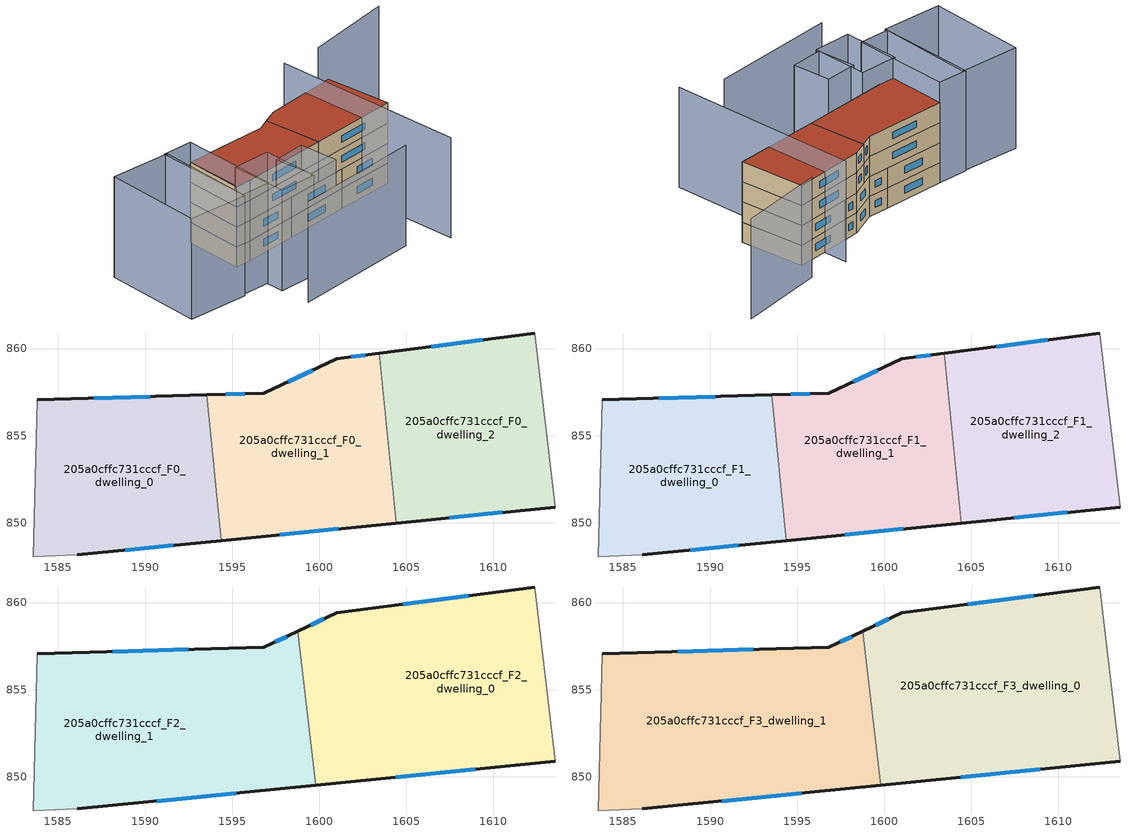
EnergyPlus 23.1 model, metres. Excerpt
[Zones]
205a0cffc731cccf_F0_dwelling_0
 floor ground (EU_floor_Construction): 1593.55,857.33 1594.39,848.97 1586.1,848.14 1583.56,848.03 1583.8,857.05 z0
 wall outside (EU_wall_Construction): 1586.1,848.14 1594.39,848.97 / 1593.55,857.33 1583.8,857.05 z0:3
 wall to 205a0cffc731cccf_F0_dwelling_1 (EU_wall_Construction): 1594.39,848.97 1593.55,857.33 z0:3
 wall adiabatic (EU_wall_Construction): 1583.8,857.05 1583.56,848.03 1586.1,848.14 z0:3
 window (EU_Window_Construction): 1588.87,848.42 1591.63,848.69 / 1590.3,857.24 1587.05,857.15 z1:2
205a0cffc731cccf_F0_dwelling_1
 floor ground (EU_floor_Construction): 1603.46,859.73 1604.44,849.98 1594.39,848.97 1593.55,857.33 1596.83,857.43 1601.02,859.41 z0
 wall outside (EU_wall_Construction): 1603.46,859.73 1601.02,859.41 1596.83,857.43 1593.55,857.33 / 1594.39,848.97 1604.44,849.98 z0:3
 wall to 205a0cffc731cccf_F0_dwelling_2 (EU_wall_Construction): 1604.44,849.98 1603.46,859.73 z0:3
 window (EU_Window_Construction): 1602.65,859.62 1601.84,859.52 / 1597.74,849.31 1601.09,849.64 / 1595.74,857.4 1594.65,857.37 / 1599.63,858.75 1598.23,858.09 z1:2
205a0cffc731cccf_F0_dwelling_2
 floor ground (EU_floor_Construction): 1612.39,860.89 1613.55,850.89 1604.44,849.98 1603.46,859.73 z0
 wall outside (EU_wall_Construction): 1604.44,849.98 1613.55,850.89 / 1612.39,860.89 1603.46,859.73 z0:3
 wall adiabatic (EU_wall_Construction): 1613.55,850.89 1612.39,860.89 z0:3
 window (EU_Window_Construction): 1607.48,850.28 1610.52,850.59 / 1609.42,860.5 1606.44,860.12 z1:2
205a0cffc731cccf_F1_dwelling_0
 floor to 205a0cffc731cccf_F0_dwelling_0 (EU_floor_Construction): 1593.55,857.33 1594.39,848.97 1586.1,848.14 1583.56,848.03 1583.8,857.05 z3
 wall outside (EU_wall_Construction): 1586.1,848.14 1594.39,848.97 / 1593.55,857.33 1583.8,857.05 z3:6
 wall to 205a0cffc731cccf_F1_dwelling_1 (EU_wall_Construction): 1594.39,848.97 1593.55,857.33 z3:6
 wall adiabatic (EU_wall_Construction): 1583.8,857.05 1583.56,848.03 1586.1,848.14 z3:6
 window (EU_Window_Construction): 1588.87,848.42 1591.63,848.69 / 1590.3,857.24 1587.05,857.15 z4:5
205a0cffc731cccf_F1_dwelling_1
 floor to 205a0cffc731cccf_F0_dwelling_1 (EU_floor_Construction): 1603.46,859.73 1604.44,849.98 1594.39,848.97 1593.55,857.33 1596.83,857.43 1601.02,859.41 z3
 wall outside (EU_wall_Construction): 1603.46,859.73 1601.02,859.41 1596.83,857.43 1593.55,857.33 / 1594.39,848.97 1604.44,849.98 z3:6
 wall to 205a0cffc731cccf_F1_dwelling_2 (EU_wall_Construction): 1604.44,849.98 1603.46,859.73 z3:6
 window (EU_Window_Construction): 1602.65,859.62 1601.84,859.52 / 1597.74,849.31 1601.09,849.64 / 1595.74,857.4 1594.65,857.37 / 1599.63,858.75 1598.23,858.09 z4:5
205a0cffc731cccf_F1_dwelling_2
 floor to 205a0cffc731cccf_F0_dwelling_2 (EU_floor_Construction): 1612.39,860.89 1613.55,850.89 1604.44,849.98 1603.46,859.73 z3
 wall outside (EU_wall_Construction): 1604.44,849.98 1613.55,850.89 / 1612.39,860.89 1603.46,859.73 z3:6
 wall adiabatic (EU_wall_Construction): 1613.55,850.89 1612.39,860.89 z3:6
 window (EU_Window_Construction): 1607.48,850.28 1610.52,850.59 / 1609.42,860.5 1606.44,860.12 z4:5
205a0cffc731cccf_F2_dwelling_0
 floor to 205a0cffc731cccf_F1_dwelling_2 (EU_floor_Construction): 1612.39,860.89 1613.55,850.89 1604.44,849.98 1603.46,859.73 z6
 floor to 205a0cffc731cccf_F1_dwelling_1 (EU_floor_Construction): 1603.46,859.73 1604.44,849.98 1599.81,849.51 1598.78,858.35 1601.02,859.41 z6
 wall outside (EU_wall_Construction): 1612.39,860.89 1601.02,859.41 1598.78,858.35 / 1599.81,849.51 1613.55,850.89 z6:9
 wall adiabatic (EU_wall_Construction): 1613.55,850.89 1612.39,860.89 z6:9
 wall to 205a0cffc731cccf_F2_dwelling_1 (EU_wall_Construction): 1598.78,858.35 1599.81,849.51 z6:9
 window (EU_Window_Construction): 1608.6,860.4 1604.81,859.9 / 1604.39,849.97 1608.97,850.43 / 1600.28,859.06 1599.53,858.7 z7:8
205a0cffc731cccf_F2_dwelling_1
 floor to 205a0cffc731cccf_F1_dwelling_0 (EU_floor_Construction): 1593.55,857.33 1594.39,848.97 1586.1,848.14 1583.56,848.03 1583.8,857.05 z6
 floor to 205a0cffc731cccf_F1_dwelling_1 (EU_floor_Construction): 1598.78,858.35 1599.81,849.51 1594.39,848.97 1593.55,857.33 1596.83,857.43 z6
 wall outside (EU_wall_Construction): 1598.78,858.35 1596.83,857.43 1583.8,857.05 / 1586.1,848.14 1599.81,849.51 z6:9
 wall adiabatic (EU_wall_Construction): 1583.8,857.05 1583.56,848.03 1586.1,848.14 z6:9
 window (EU_Window_Construction): 1592.49,857.3 1588.15,857.18 / 1598.13,858.05 1597.48,857.74 / 1590.67,848.6 1595.24,849.06 z7:8
205a0cffc731cccf_F3_dwelling_0
 floor to 205a0cffc731cccf_F2_dwelling_0 (EU_floor_Construction): 1612.39,860.89 1613.55,850.89 1599.81,849.51 1598.78,858.35 1601.02,859.41 z9
 wall outside (EU_wall_Construction): 1612.39,860.89 1601.02,859.41 1598.78,858.35 / 1599.81,849.51 1613.55,850.89 z9:12
 wall adiabatic (EU_wall_Construction): 1613.55,850.89 1612.39,860.89 z9:12
 wall to 205a0cffc731cccf_F3_dwelling_1 (EU_wall_Construction): 1598.78,858.35 1599.81,849.51 z9:12
 window (EU_Window_Construction): 1608.6,860.4 1604.81,859.9 / 1604.39,849.97 1608.97,850.43 / 1600.28,859.06 1599.53,858.7 z10:11
 roof outside (EU_roof_Construction): 1613.55,850.89 1612.39,860.89 1601.02,859.41 1598.78,858.35 1599.81,849.51 z12
205a0cffc731cccf_F3_dwelling_1
 floor to 205a0cffc731cccf_F2_dwelling_1 (EU_floor_Construction): 1598.78,858.35 1599.81,849.51 1586.1,848.14 1583.56,848.03 1583.8,857.05 1596.83,857.43 z9
 wall outside (EU_wall_Construction): 1598.78,858.35 1596.83,857.43 1583.8,857.05 / 1586.1,848.14 1599.81,849.51 z9:12
 wall adiabatic (EU_wall_Construction): 1583.8,857.05 1583.56,848.03 1586.1,848.14 z9:12
 window (EU_Window_Construction): 1592.49,857.3 1588.15,857.18 / 1598.13,858.05 1597.48,857.74 / 1590.67,848.6 1595.24,849.06 z10:11
 roof outside (EU_roof_Construction): 1599.81,849.51 1598.78,858.35 1596.83,857.43 1583.8,857.05 1583.56,848.03 1586.1,848.14 z12
shading: 1583.87,834.76 1603.65,836.99 / 1609.41,834.47 1607.4,864.02 / 1627.05,866.74 1613.53,864.04 / 1593.73,846.46 1594.37,840.55 / 1594.37,840.55 1589.41,840.01 / 1589.41,840.01 1588.77,845.92 / 1588.77,845.92 1593.73,846.46 / 1589.25,848.2 1589.42,839.5 / 1589.42,839.5 1583.57,839.39 / 1583.57,839.39 1583.4,848.09 / 1583.4,848.09 1589.25,848.2 / 1579.06,842.09 1579.14,857.08 / 1579.14,857.08 1583.8,857.05 / 1583.8,857.05 1583.72,842.07 / 1583.72,842.07 1579.06,842.09 / 1570.12,857.17 1579.49,856.9 / 1579.49,856.9 1579.05,841.71 / 1579.05,841.71 1569.67,841.98 / 1569.67,841.98 1570.12,857.17 z0:15
[Building]
EU S2 Campaign: North Axis=0; Terrain=City; Solar Distribution=FullExterior
[Site:Location]
Bologna: Latitude=44.5; Longitude=11.25; Time Zone=1; Elevation=37
[SizingPeriod:WeatherFileDays]
AnnualSizingPeriod: Begin Month=1; Begin Day of Month=1; End Month=12; End Day of Month=31; Day of Week for Start Day=Monday; Use Weather File Daylight Saving Period=No; Use Weather File Rain and Snow Indicators=No
[MATERIAL]
EU_InternalMass_Material: Roughness=MediumRough; Thickness=0.1; Conductivity=1; Density=1800; Specific Heat=900; Thermal Absorptance=0.9; Solar Absorptance=0.7; Visible Absorptance=0.7
[MATERIAL:NOMASS] Roughness=MediumRough; Thermal Absorptance=0.9; Solar Absorptance=0.7; Visible Absorptance=0.7
Name | Thermal Resistance
EU_wall_NoMass | 0.937881
EU_roof_NoMass | 0.548572
EU_floor_NoMass | 0.71348
[WINDOWMATERIAL:SIMPLEGLAZINGSYSTEM]
EU_Window_SimpleGlazing: UFactor=4.25633; Solar Heat Gain Coefficient=0.85; Visible Transmittance=0.85
[CONSTRUCTION]
EU_wall_Construction: EU_wall_NoMass
EU_roof_Construction: EU_roof_NoMass
EU_floor_Construction: EU_floor_NoMass
EU_Window_Construction: EU_Window_SimpleGlazing
EU_InternalMass_Construction: EU_InternalMass_Material
[ZONE] Type=1; Multiplier=1; Ceiling Height=autocalculate; Floor Area=autocalculate; Part of Total Floor Area=Yes
Name | Volume
205a0cffc731cccf_F0_dwelling_0; 205a0cffc731cccf_F1_dwelling_0; 205a0cffc731cccf_F0_dwelling_1; 205a0cffc731cccf_F1_dwelling_1 | 270.625
205a0cffc731cccf_F2_dwelling_0; 205a0cffc731cccf_F3_dwelling_0 | 405.942
205a0cffc731cccf_F2_dwelling_1; 205a0cffc731cccf_F3_dwelling_1 | 405.932
205a0cffc731cccf_F0_dwelling_2; 205a0cffc731cccf_F1_dwelling_2 | 270.616
[INTERNALMASS] Construction=EU_InternalMass_Construction
Name | Zone or ZoneList | Surface Area
205a0cffc731cccf_F0_dwelling_0_EU_InternalMass | 205a0cffc731cccf_F0_dwelling_0 | 90.2086
205a0cffc731cccf_F0_dwelling_1_EU_InternalMass | 205a0cffc731cccf_F0_dwelling_1 | 90.2078
205a0cffc731cccf_F0_dwelling_2_EU_InternalMass | 205a0cffc731cccf_F0_dwelling_2 | 90.2057
205a0cffc731cccf_F1_dwelling_0_EU_InternalMass | 205a0cffc731cccf_F1_dwelling_0 | 90.2086
205a0cffc731cccf_F1_dwelling_1_EU_InternalMass | 205a0cffc731cccf_F1_dwelling_1 | 90.2078
205a0cffc731cccf_F1_dwelling_2_EU_InternalMass | 205a0cffc731cccf_F1_dwelling_2 | 90.2057
205a0cffc731cccf_F2_dwelling_0_EU_InternalMass | 205a0cffc731cccf_F2_dwelling_0 | 135.314
205a0cffc731cccf_F2_dwelling_1_EU_InternalMass | 205a0cffc731cccf_F2_dwelling_1 | 135.31
205a0cffc731cccf_F3_dwelling_0_EU_InternalMass | 205a0cffc731cccf_F3_dwelling_0 | 135.314
205a0cffc731cccf_F3_dwelling_1_EU_InternalMass | 205a0cffc731cccf_F3_dwelling_1 | 135.31
[OTHEREQUIPMENT] Fuel Type=Electricity; Design Level Calculation Method=Watts/Area; Power per Zone Floor Area=1; Fraction Latent=0; Fraction Radiant=0; Fraction Lost=0; Carbon Dioxide Generation Rate=0; EndUse Subcategory=EU_Step8_InternalGains
Name | Zone or ZoneList or Space or SpaceList | Schedule
EU_Step8_InternalGain_205a0cffc731cccf_F0_dwelling_0_f000 | 205a0cffc731cccf_F0_dwelling_0 | EU_Step8_GainSchedule_205a0cffc731cccf_F0_dwelling_0_f000
EU_Step8_InternalGain_205a0cffc731cccf_F0_dwelling_1_f000 | 205a0cffc731cccf_F0_dwelling_1 | EU_Step8_GainSchedule_205a0cffc731cccf_F0_dwelling_1_f000
EU_Step8_InternalGain_205a0cffc731cccf_F0_dwelling_2_f000 | 205a0cffc731cccf_F0_dwelling_2 | EU_Step8_GainSchedule_205a0cffc731cccf_F0_dwelling_2_f000
EU_Step8_InternalGain_205a0cffc731cccf_F1_dwelling_0_f000 | 205a0cffc731cccf_F1_dwelling_0 | EU_Step8_GainSchedule_205a0cffc731cccf_F1_dwelling_0_f000
EU_Step8_InternalGain_205a0cffc731cccf_F1_dwelling_1_f000 | 205a0cffc731cccf_F1_dwelling_1 | EU_Step8_GainSchedule_205a0cffc731cccf_F1_dwelling_1_f000
EU_Step8_InternalGain_205a0cffc731cccf_F1_dwelling_2_f000 | 205a0cffc731cccf_F1_dwelling_2 | EU_Step8_GainSchedule_205a0cffc731cccf_F1_dwelling_2_f000
EU_Step8_InternalGain_205a0cffc731cccf_F2_dwelling_0_f000 | 205a0cffc731cccf_F2_dwelling_0 | EU_Step8_GainSchedule_205a0cffc731cccf_F2_dwelling_0_f000
EU_Step8_InternalGain_205a0cffc731cccf_F2_dwelling_1_f000 | 205a0cffc731cccf_F2_dwelling_1 | EU_Step8_GainSchedule_205a0cffc731cccf_F2_dwelling_1_f000
EU_Step8_InternalGain_205a0cffc731cccf_F3_dwelling_0_f000 | 205a0cffc731cccf_F3_dwelling_0 | EU_Step8_GainSchedule_205a0cffc731cccf_F3_dwelling_0_f000
EU_Step8_InternalGain_205a0cffc731cccf_F3_dwelling_1_f000 | 205a0cffc731cccf_F3_dwelling_1 | EU_Step8_GainSchedule_205a0cffc731cccf_F3_dwelling_1_f000
[ZONEVENTILATION:DESIGNFLOWRATE] Schedule=EU_AlwaysOn; Design Flow Rate Calculation Method=AirChanges/Hour; Air Changes per Hour=0.687892; Ventilation Type=Natural; Fan Pressure Rise=0; Fan Total Efficiency=1; Constant Term Coefficient=1; Temperature Term Coefficient=0; Velocity Term Coefficient=0; Velocity Squared Term Coefficient=0; Minimum Indoor Temperature=-100; Maximum Indoor Temperature=100; Delta Temperature=-100; Minimum Outdoor Temperature=-100; Maximum Outdoor Temperature=100; Maximum Wind Speed=40
Name | Zone or ZoneList or Space or SpaceList
EU_ConstantAir_205a0cffc731cccf_F0_dwelling_0 | 205a0cffc731cccf_F0_dwelling_0
EU_ConstantAir_205a0cffc731cccf_F0_dwelling_1 | 205a0cffc731cccf_F0_dwelling_1
EU_ConstantAir_205a0cffc731cccf_F0_dwelling_2 | 205a0cffc731cccf_F0_dwelling_2
EU_ConstantAir_205a0cffc731cccf_F1_dwelling_0 | 205a0cffc731cccf_F1_dwelling_0
EU_ConstantAir_205a0cffc731cccf_F1_dwelling_1 | 205a0cffc731cccf_F1_dwelling_1
EU_ConstantAir_205a0cffc731cccf_F1_dwelling_2 | 205a0cffc731cccf_F1_dwelling_2
EU_ConstantAir_205a0cffc731cccf_F2_dwelling_0 | 205a0cffc731cccf_F2_dwelling_0
EU_ConstantAir_205a0cffc731cccf_F2_dwelling_1 | 205a0cffc731cccf_F2_dwelling_1
EU_ConstantAir_205a0cffc731cccf_F3_dwelling_0 | 205a0cffc731cccf_F3_dwelling_0
EU_ConstantAir_205a0cffc731cccf_F3_dwelling_1 | 205a0cffc731cccf_F3_dwelling_1
[HVACTEMPLATE:THERMOSTAT] Constant Heating Setpoint=20; Constant Cooling Setpoint=50
EU_HeatOnly_205a0cffc731cccf_F0_dwelling_0; EU_HeatOnly_205a0cffc731cccf_F0_dwelling_1; EU_HeatOnly_205a0cffc731cccf_F0_dwelling_2; EU_HeatOnly_205a0cffc731cccf_F1_dwelling_0; EU_HeatOnly_205a0cffc731cccf_F1_dwelling_1; EU_HeatOnly_205a0cffc731cccf_F1_dwelling_2; EU_HeatOnly_205a0cffc731cccf_F2_dwelling_0; EU_HeatOnly_205a0cffc731cccf_F2_dwelling_1; EU_HeatOnly_205a0cffc731cccf_F3_dwelling_0; EU_HeatOnly_205a0cffc731cccf_F3_dwelling_1
[HVACTEMPLATE:ZONE:IDEALLOADSAIRSYSTEM] System Availability Schedule=EU_AlwaysOn; Maximum Heating Supply Air Temperature=50; Minimum Cooling Supply Air Temperature=13; Maximum Heating Supply Air Humidity Ratio=0.0156; Minimum Cooling Supply Air Humidity Ratio=0.0077; Heating Limit=NoLimit; Cooling Limit=NoLimit; Heating Availability Schedule=EU_AlwaysOn; Cooling Availability Schedule=EU_CoolingOff; Dehumidification Control Type=ConstantSensibleHeatRatio; Cooling Sensible Heat Ratio=0.7; Dehumidification Setpoint=60; Humidification Control Type=None; Humidification Setpoint=30; Outdoor Air Method=None; Outdoor Air Flow Rate per Person=0.00944; Outdoor Air Flow Rate per Zone Floor Area=0; Outdoor Air Flow Rate per Zone=0; Demand Controlled Ventilation Type=None; Outdoor Air Economizer Type=NoEconomizer; Heat Recovery Type=None; Sensible Heat Recovery Effectiveness=0.7; Latent Heat Recovery Effectiveness=0.65
Name | Template Thermostat
205a0cffc731cccf_F0_dwelling_0 | EU_HeatOnly_205a0cffc731cccf_F0_dwelling_0
205a0cffc731cccf_F0_dwelling_1 | EU_HeatOnly_205a0cffc731cccf_F0_dwelling_1
205a0cffc731cccf_F0_dwelling_2 | EU_HeatOnly_205a0cffc731cccf_F0_dwelling_2
205a0cffc731cccf_F1_dwelling_0 | EU_HeatOnly_205a0cffc731cccf_F1_dwelling_0
205a0cffc731cccf_F1_dwelling_1 | EU_HeatOnly_205a0cffc731cccf_F1_dwelling_1
205a0cffc731cccf_F1_dwelling_2 | EU_HeatOnly_205a0cffc731cccf_F1_dwelling_2
205a0cffc731cccf_F2_dwelling_0 | EU_HeatOnly_205a0cffc731cccf_F2_dwelling_0
205a0cffc731cccf_F2_dwelling_1 | EU_HeatOnly_205a0cffc731cccf_F2_dwelling_1
205a0cffc731cccf_F3_dwelling_0 | EU_HeatOnly_205a0cffc731cccf_F3_dwelling_0
205a0cffc731cccf_F3_dwelling_1 | EU_HeatOnly_205a0cffc731cccf_F3_dwelling_1
[SIZING:ZONE] Zone Cooling Design Supply Air Temperature Input Method=SupplyAirTemperature; Zone Cooling Design Supply Air Temperature=13; Zone Heating Design Supply Air Temperature Input Method=SupplyAirTemperature; Zone Heating Design Supply Air Temperature=50; Zone Cooling Design Supply Air Humidity Ratio=0.008; Zone Heating Design Supply Air Humidity Ratio=0.008; Cooling Design Air Flow Method=DesignDay; Cooling Design Air Flow Rate=0; Cooling Minimum Air Flow per Zone Floor Area=0.000762; Cooling Minimum Air Flow=0; Cooling Minimum Air Flow Fraction=0.2; Heating Design Air Flow Method=DesignDay; Heating Design Air Flow Rate=0; Heating Maximum Air Flow per Zone Floor Area=0.002032; Heating Maximum Air Flow=0.141576; Heating Maximum Air Flow Fraction=0.3; Account for Dedicated Outdoor Air System=No; Dedicated Outdoor Air System Control Strategy=NeutralSupplyAir; Dedicated Outdoor Air Low Setpoint Temperature for Design=autosize; Dedicated Outdoor Air High Setpoint Temperature for Design=autosize; Zone Load Sizing Method=Sensible Load Only No Latent Load; Zone Latent Cooling Design Supply Air Humidity Ratio Input Method=HumidityRatioDifference; Zone Cooling Design Supply Air Humidity Ratio Difference=0.005; Zone Latent Heating Design Supply Air Humidity Ratio Input Method=HumidityRatioDifference; Zone Humidification Design Supply Air Humidity Ratio Difference=0.005
205a0cffc731cccf_F0_dwelling_0; 205a0cffc731cccf_F0_dwelling_1; 205a0cffc731cccf_F0_dwelling_2; 205a0cffc731cccf_F1_dwelling_0; 205a0cffc731cccf_F1_dwelling_1; 205a0cffc731cccf_F1_dwelling_2; 205a0cffc731cccf_F2_dwelling_0; 205a0cffc731cccf_F2_dwelling_1; 205a0cffc731cccf_F3_dwelling_0; 205a0cffc731cccf_F3_dwelling_1
[SCHEDULE:CONSTANT]
Name | Hourly Value
EU_AlwaysOn | 1
EU_CoolingOff | 0
[SCHEDULE:FILE] Column Number=1; Rows to Skip at Top=0; Number of Hours of Data=8760; Column Separator=Comma; Interpolate to Timestep=No; Minutes per Item=60; Adjust Schedule for Daylight Savings=Yes
Name | File
EU_Step8_GainSchedule_205a0cffc731cccf_F0_dwelling_0_f000 | ../../schedules/205a0cffc731cccf/205a0cffc731cccf_F0_dwelling_0_f000_gain.csv
EU_Step8_GainSchedule_205a0cffc731cccf_F0_dwelling_1_f000 | ../../schedules/205a0cffc731cccf/205a0cffc731cccf_F0_dwelling_1_f000_gain.csv
EU_Step8_GainSchedule_205a0cffc731cccf_F0_dwelling_2_f000 | ../../schedules/205a0cffc731cccf/205a0cffc731cccf_F0_dwelling_2_f000_gain.csv
EU_Step8_GainSchedule_205a0cffc731cccf_F1_dwelling_0_f000 | ../../schedules/205a0cffc731cccf/205a0cffc731cccf_F1_dwelling_0_f000_gain.csv
EU_Step8_GainSchedule_205a0cffc731cccf_F1_dwelling_1_f000 | ../../schedules/205a0cffc731cccf/205a0cffc731cccf_F1_dwelling_1_f000_gain.csv
EU_Step8_GainSchedule_205a0cffc731cccf_F1_dwelling_2_f000 | ../../schedules/205a0cffc731cccf/205a0cffc731cccf_F1_dwelling_2_f000_gain.csv
EU_Step8_GainSchedule_205a0cffc731cccf_F2_dwelling_0_f000 | ../../schedules/205a0cffc731cccf/205a0cffc731cccf_F2_dwelling_0_f000_gain.csv
EU_Step8_GainSchedule_205a0cffc731cccf_F2_dwelling_1_f000 | ../../schedules/205a0cffc731cccf/205a0cffc731cccf_F2_dwelling_1_f000_gain.csv
EU_Step8_GainSchedule_205a0cffc731cccf_F3_dwelling_0_f000 | ../../schedules/205a0cffc731cccf/205a0cffc731cccf_F3_dwelling_0_f000_gain.csv
EU_Step8_GainSchedule_205a0cffc731cccf_F3_dwelling_1_f000 | ../../schedules/205a0cffc731cccf/205a0cffc731cccf_F3_dwelling_1_f000_gain.csv
